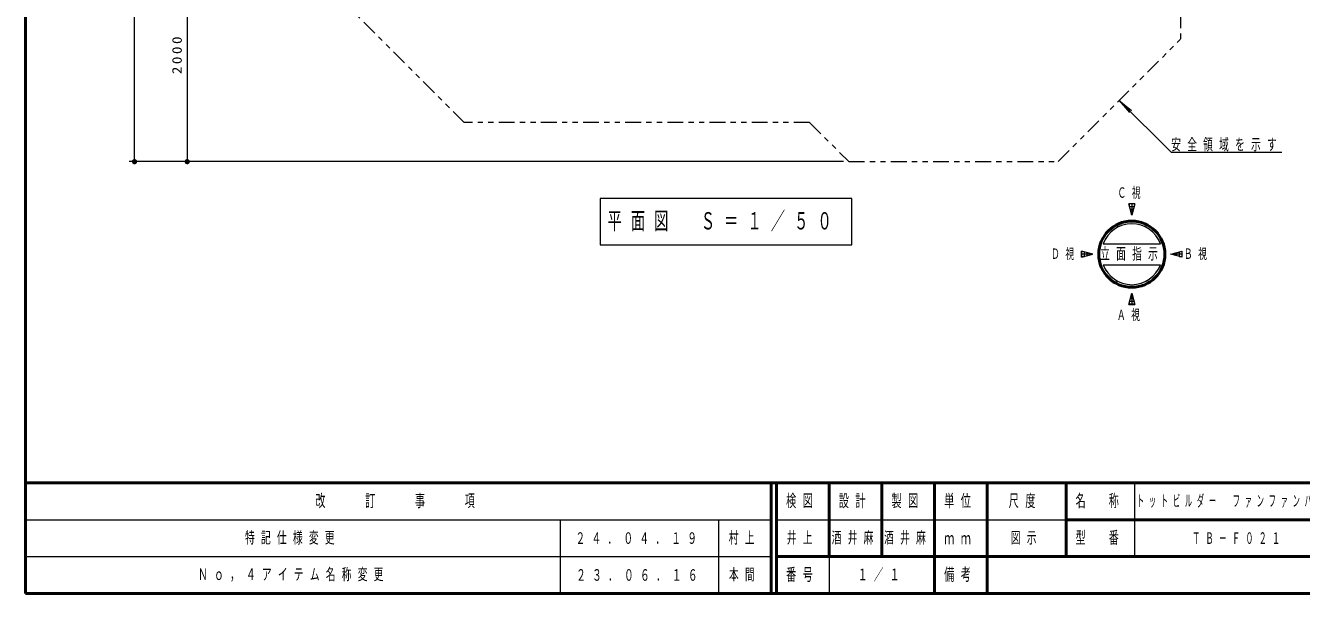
# Model space of a CAD drawing. Units: millimetres on the paper, scale 1:50. Extents: x -385 to 0, y -599 to 267.
# Drawn here: x -385 to -142.8, y 0 to 107.9 of the extents above; entities that cross this region are included whole.
import ezdxf

# ---------------------------------------------------------------- set-up
doc = ezdxf.new("R2010")
doc.units = ezdxf.units.MM
doc.linetypes.add('USER3', pattern=[8, 3, -1, 1, -1, 1, -1])
doc.layers.add('LY_1', color=140, linetype='Continuous', lineweight=50)
doc.styles.add('ＭＳ ゴシック', font='')
doc.styles.get('ＭＳ ゴシック').set_extended_font_data('MS Gothic')

# ---------------------------------------------------------------- blocks, each defined once
blk = doc.blocks.new('filled_dot')
at = {"color": 0, "linetype": 'Continuous', "lineweight": -2, "const_width": 1.25}
blk.add_lwpolyline([(-0.625, 0, 1), (0.625, 0, 1)], format="xyb", close=True, dxfattribs=at)

msp = doc.modelspace()

# ---------------------------------------------------------------- linework, layer by layer
at = {"layer": 'LY_1', "color": 7}
for p, q in [((-385, 267), (-385, 0)), ((-385, 21), (0, 21)), ((-385, 0), (0, 0))]:
    msp.add_line(p, q, dxfattribs=at)
at = {"layer": 'LY_1', "color": 7, "lineweight": 13}
for p, q in [((-364.311, 82.008), (-364.311, 211.708)), ((-354.311, 122.008), (-354.311, 82.008)), ((-167.563, 83.79), (-177.415, 93.641)), ((-177.415, 93.641), (-175.486, 91.343)), ((-177.415, 93.641), (-175.117, 91.713)), ((-167.563, 83.79), (-146.563, 83.79)), ((-229.76, 82.008), (-365.311, 82.008)), ((-275.947, 74.977), (-275.947, 66.177)), ((-228.147, 74.977), (-275.947, 74.977)), ((-228.147, 66.177), (-228.147, 74.977)), ((-174.464, 73.971), (-175.622, 73.971)), ((-175.043, 71.811), (-175.622, 73.971)), ((-175.5, 73.516), (-175.5, 73.971)), ((-175.496, 73.5), (-174.59, 73.5)), ((-175.362, 73), (-174.724, 73)), ((-174.464, 73.971), (-175.043, 71.811)), ((-175, 71.972), (-175, 73.971)), ((-174.5, 73.838), (-174.5, 73.971)), ((-175.228, 72.5), (-174.858, 72.5)), ((-175.094, 72), (-174.992, 72)), ((-275.947, 66.177), (-228.147, 66.177)), ((-180.472, 66.425), (-169.614, 66.425)), ((-184.589, 63.846), (-184.589, 65.004)), ((-182.429, 64.425), (-184.589, 65.004)), ((-184.589, 65), (-184.575, 65)), ((-184.589, 64.5), (-182.709, 64.5)), ((-184.589, 63.846), (-182.429, 64.425)), ((-184.589, 64), (-184.015, 64)), ((-184.5, 63.87), (-184.5, 64.98)), ((-184, 64.004), (-184, 64.846)), ((-183.5, 64.138), (-183.5, 64.712)), ((-183, 64.272), (-183, 64.578)), ((-182.5, 64.406), (-182.5, 64.444)), ((-167.658, 64.425), (-165.498, 65.004)), ((-165.498, 63.846), (-167.658, 64.425)), ((-167.5, 64.383), (-167.5, 64.467)), ((-167.377, 64.5), (-165.498, 64.5)), ((-167, 64.249), (-167, 64.601)), ((-166.5, 64.115), (-166.5, 64.735)), ((-166.072, 64), (-165.498, 64)), ((-166, 63.981), (-166, 64.869)), ((-165.511, 65), (-165.498, 65)), ((-165.5, 63.847), (-165.5, 65.003)), ((-165.498, 63.846), (-165.498, 65.004)), ((-180.472, 62.425), (-169.614, 62.425)), ((-175.622, 54.879), (-175.043, 57.039)), ((-175.322, 56), (-174.765, 56)), ((-175.188, 56.5), (-174.899, 56.5)), ((-175.054, 57), (-175.033, 57)), ((-175.043, 57.039), (-174.464, 54.879)), ((-175, 54.879), (-175, 56.878)), ((-175.622, 54.879), (-174.464, 54.879)), ((-175.59, 55), (-174.497, 55)), ((-175.5, 54.879), (-175.5, 55.334)), ((-175.456, 55.5), (-174.631, 55.5)), ((-174.5, 54.879), (-174.5, 55.012)), ((-174.5, 21), (-174.5, 7)), ((-385, 14), (-243.5, 14)), ((-283.5, 14), (-283.5, 0)), ((-253.5, 14), (-253.5, 0)), ((-242.5, 14), (-187.5, 14)), ((-385, 7), (-243.5, 7)), ((-232.5, 7), (-232.5, 0))]:
    msp.add_line(p, q, dxfattribs=at)
at = {"layer": 'LY_1', "color": 7, "linetype": 'USER3', "lineweight": 13}
for p, q in [((-165.781, 150.33), (-165.781, 105.274)), ((-301.73, 89.427), (-344.311, 132.009)), ((-189.048, 82.008), (-165.781, 105.274)), ((-236.18, 89.427), (-301.73, 89.427)), ((-236.18, 89.427), (-228.76, 82.008)), ((-228.76, 82.008), (-189.048, 82.008))]:
    msp.add_line(p, q, dxfattribs=at)
at = {"layer": 'LY_1'}
for p, q in [((-243.5, 21), (-243.5, 0)), ((-242.5, 21), (-242.5, 0)), ((-232.5, 21), (-232.5, 7)), ((-222.5, 21), (-222.5, 7)), ((-212.5, 21), (-212.5, 0)), ((-202.5, 21), (-202.5, 7)), ((-187.5, 21), (-187.5, 7)), ((-187.5, 14), (-70, 14)), ((-242.5, 7), (0, 7)), ((-202.5, 7), (-202.5, 0))]:
    msp.add_line(p, q, dxfattribs=at)
msp.add_circle((-175.043, 64.425), 6.286, dxfattribs=at)
at = {"layer": 'LY_1', "color": 7, "lineweight": 13}
for start, end in [(20.22325, 159.77675), (200.22325, 339.77675)]:
    msp.add_arc((-175.043, 64.425), 5.786, start, end, dxfattribs=at)

# ---------------------------------------------------------------- block references
at = {"layer": 'LY_1', "color": 7, "lineweight": 13, "xscale": 0.4, "yscale": 0.4, "rotation": 90}
for p in [(-364.311, 82.008), (-354.311, 82.008)]:
    msp.add_blockref('filled_dot', p, dxfattribs=at)

# ---------------------------------------------------------------- texts
at = {"layer": 'LY_1', "color": 7, "insert": (-355.311, 102.431), "char_height": 1.833, "attachment_point": 8, "rotation": 90, "style": 'ＭＳ ゴシック'}
msp.add_mtext('\\T1.33;\\W1.15;2000', dxfattribs=at)
at = {"layer": 'LY_1', "color": 7, "style": 'ＭＳ ゴシック'}
for s, insert, char_height, attachment_point in [('\\T1.64;\\W0.6;安全領域を示す', (-167.563, 83.94), 2.199, 7), ('\\T1.64;\\W0.6;Ｃ視', (-175.043, 76.03), 1.979, 5), ('\\T1.64;\\W0.6;平面図\u3000Ｓ＝１／５０', (-274.547, 70.577), 3.299, 4), ('\\T1.64;\\W0.6;Ｄ視', (-187.649, 64.425), 1.979, 5), ('\\T1.64;\\W0.6;立面指示', (-181.043, 64.425), 2.199, 4), ('\\T1.64;\\W0.6;Ｂ視', (-162.438, 64.425), 1.979, 5), ('\\T1.64;\\W0.6;Ａ視', (-175.143, 52.819), 1.979, 5), ('\\T1.64;\\W0.6;改\u3000\u3000訂\u3000\u3000事\u3000\u3000項', (-314.25, 17.5), 2.346, 5), ('\\T1.64;\\W0.6;検図', (-237.5, 17.5), 2.346, 5), ('\\T1.64;\\W0.6;設計', (-227.5, 17.5), 2.346, 5), ('\\T1.64;\\W0.6;製図', (-217.5, 17.5), 2.346, 5), ('\\T1.64;\\W0.6;単位', (-207.5, 17.5), 2.346, 5), ('\\T1.64;\\W0.6;尺度', (-195.25, 17.5), 2.346, 5), ('\\T1.64;\\W0.6;名\u3000称', (-181, 17.5), 2.346, 5), ('\\T1.64;\\W0.45;トットビルダー\u3000ファンファンパーク', (-154.75, 17.5), 2.199, 5), ('\\T1.64;\\W0.6;型\u3000番', (-181, 10.5), 2.346, 5), ('\\T1.64;\\W0.6;特記仕様変更', (-334.25, 10.5), 2.199, 5), ('\\T1.64;\\W0.6;２４．０４．１９', (-268.5, 10.5), 2.199, 5), ('\\T1.64;\\W0.6;村上', (-248.5, 10.5), 2.199, 5), ('\\T1.64;\\W0.6;井上', (-237.5, 10.5), 2.199, 5), ('\\T1.64;\\W0.6;酒井麻', (-232, 10.5), 2.199, 4), ('\\T1.64;\\W0.6;酒井麻', (-217.5, 10.5), 2.199, 5), ('\\T1.64;\\W0.6;ｍｍ', (-207.5, 10.5), 2.346, 5), ('\\T1.64;\\W0.6;図示', (-198, 10.5), 2.199, 4), ('\\T1.64;\\W0.5;ＴＢ－Ｆ０２１', (-154.75, 10.5), 2.199, 5), ('\\T1.64;\\W0.6;Ｎｏ，４アイテム名称変更', (-352.25, 3.5), 2.199, 4), ('\\T1.64;\\W0.6;本間', (-251.5, 3.5), 2.199, 4), ('\\T1.64;\\W0.6;番号', (-237.5, 3.5), 2.346, 5), ('\\T1.64;\\W0.6;１／１', (-222.5, 3.5), 2.199, 5), ('\\T1.64;\\W0.6;備考', (-207.5, 3.5), 2.346, 5), ('\\T1.64;\\W0.6;２３．０６．１６', (-280.5, 3.5), 2.199, 4)]:
    msp.add_mtext(s, dxfattribs=dict(at, insert=insert, char_height=char_height, attachment_point=attachment_point))

doc.saveas('drawing.dxf')
